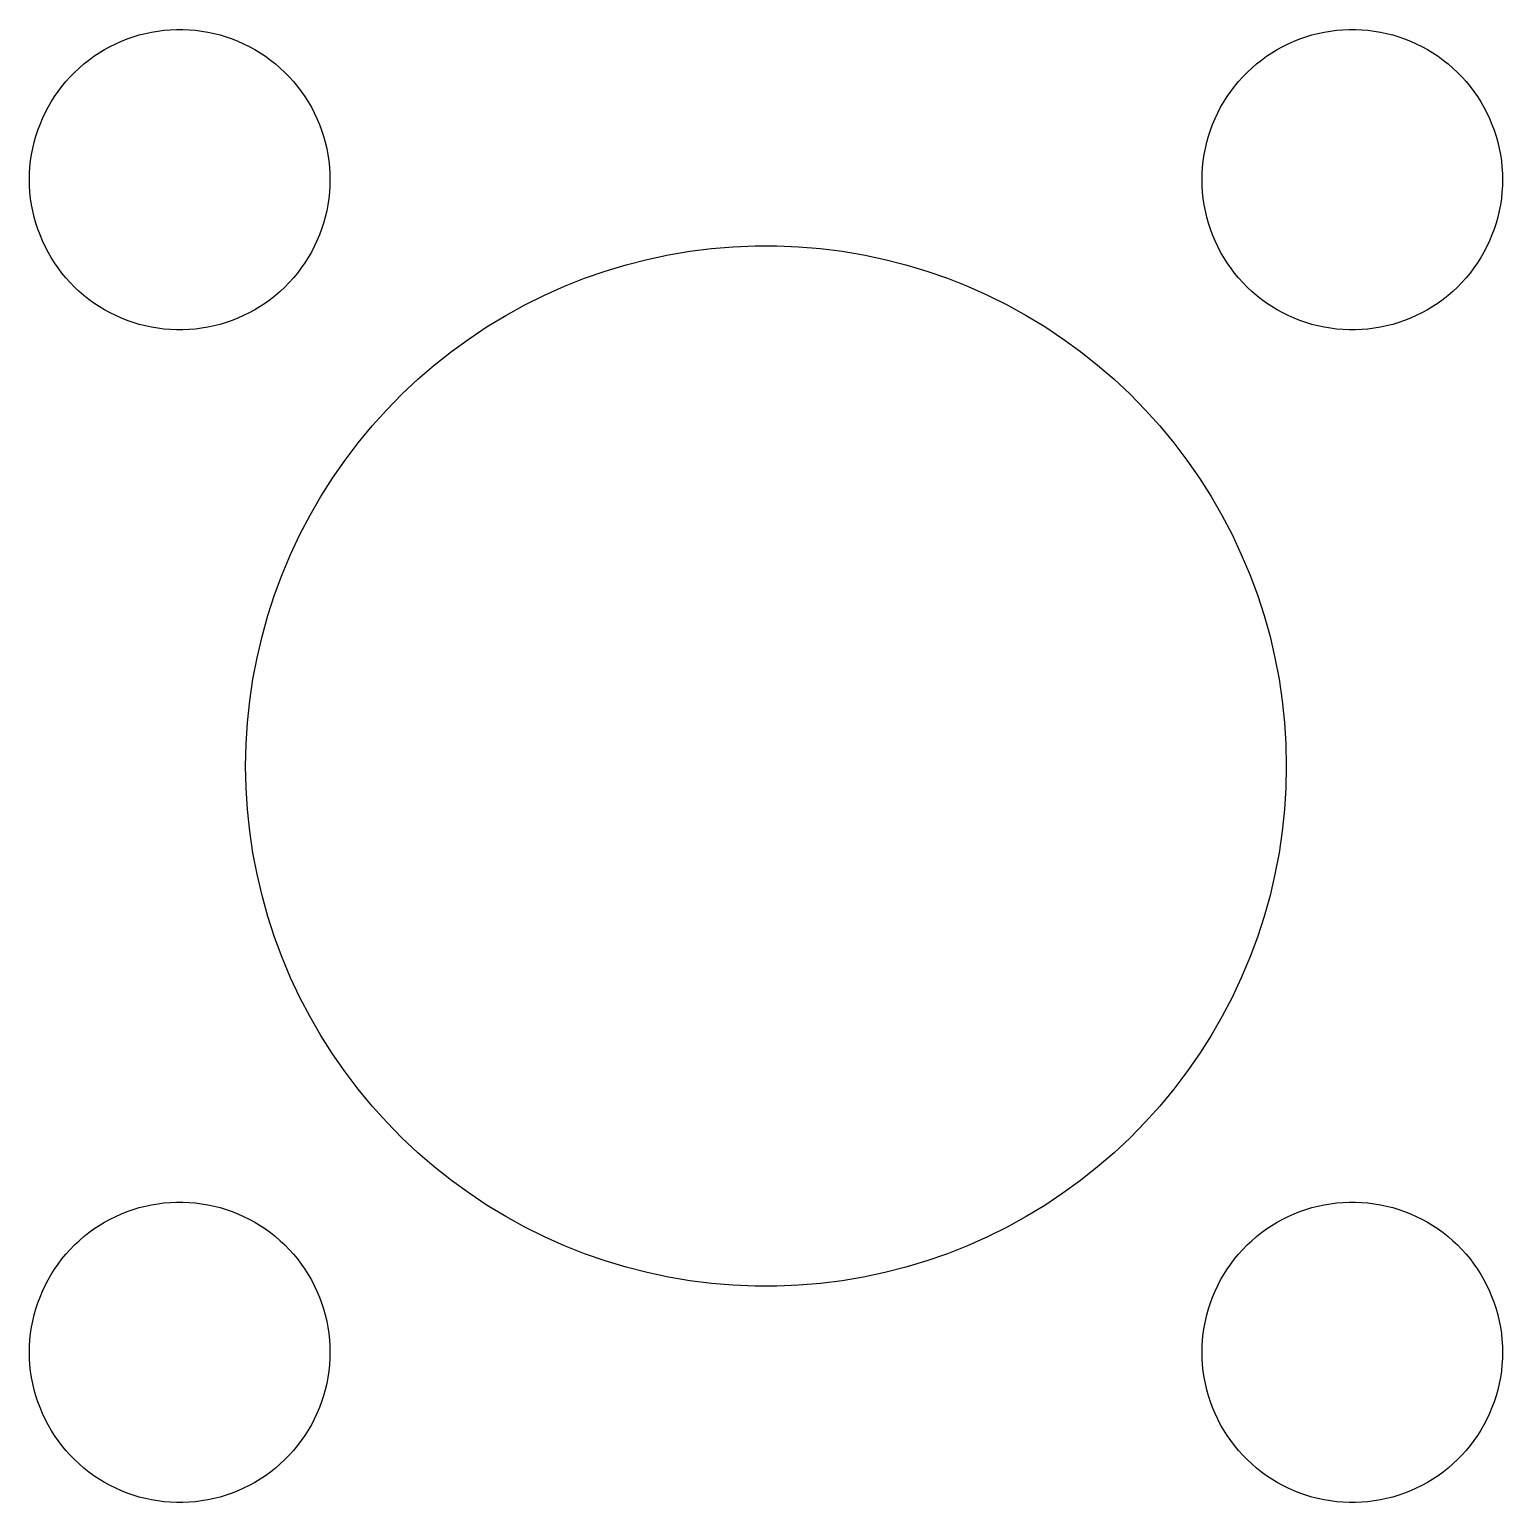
# Model space of a CAD drawing. Header units: metres. Extents: x -8.2 to 8.2, y -4.4 to 4.4.
# Drawn here: x -5.266 to -4.474, y 0.714 to 1.506 of the extents above; entities that cross this region are included whole.
import ezdxf

# ---------------------------------------------------------------- set-up
doc = ezdxf.new("R2010")
doc.units = ezdxf.units.M

msp = doc.modelspace()

# ---------------------------------------------------------------- linework, layer by layer
for p, q in [((-5.20338, 1.50352), (-5.20007, 1.50423)), ((-5.20007, 1.50423), (-5.19675, 1.50479)), ((-5.19675, 1.50479), (-5.19339, 1.50522)), ((-5.19339, 1.50522), (-5.19002, 1.50551)), ((-5.19002, 1.50551), (-5.18665, 1.50565)), ((-5.18665, 1.50565), (-5.18326, 1.50565)), ((-5.18326, 1.50565), (-5.17989, 1.50551)), ((-5.17989, 1.50551), (-5.17651, 1.50522)), ((-5.17651, 1.50522), (-5.17316, 1.50479)), ((-5.17316, 1.50479), (-5.16983, 1.50423)), ((-5.16983, 1.50423), (-5.16652, 1.50352)), ((-4.57346, 1.50352), (-4.57016, 1.50423)), ((-4.57016, 1.50423), (-4.56682, 1.50479)), ((-4.56682, 1.50479), (-4.56348, 1.50522)), ((-4.56348, 1.50522), (-4.5601, 1.50551)), ((-4.5601, 1.50551), (-4.55672, 1.50565)), ((-4.55672, 1.50565), (-4.55334, 1.50565)), ((-4.55334, 1.50565), (-4.54996, 1.50551)), ((-4.54996, 1.50551), (-4.5466, 1.50522)), ((-4.5466, 1.50522), (-4.54324, 1.50479)), ((-4.54324, 1.50479), (-4.5399, 1.50423)), ((-4.5399, 1.50423), (-4.53661, 1.50352)), ((-5.22531, 1.49484), (-5.22235, 1.49648)), ((-5.22235, 1.49648), (-5.21931, 1.49799)), ((-5.21931, 1.49799), (-5.21623, 1.49936)), ((-5.21623, 1.49936), (-5.21309, 1.5006)), ((-5.21309, 1.5006), (-5.2099, 1.50171)), ((-5.2099, 1.50171), (-5.20665, 1.50269)), ((-5.20665, 1.50269), (-5.20338, 1.50352)), ((-5.16652, 1.50352), (-5.16325, 1.50269)), ((-5.16325, 1.50269), (-5.16002, 1.50171)), ((-5.16002, 1.50171), (-5.15681, 1.5006)), ((-5.15681, 1.5006), (-5.15367, 1.49936)), ((-5.15367, 1.49936), (-5.15059, 1.49799)), ((-5.15059, 1.49799), (-5.14757, 1.49648)), ((-5.14757, 1.49648), (-5.14459, 1.49484)), ((-4.59538, 1.49484), (-4.59242, 1.49648)), ((-4.59242, 1.49648), (-4.5894, 1.49799)), ((-4.5894, 1.49799), (-4.5863, 1.49936)), ((-4.5863, 1.49936), (-4.58316, 1.5006)), ((-4.58316, 1.5006), (-4.57997, 1.50171)), ((-4.57997, 1.50171), (-4.57674, 1.50269)), ((-4.57674, 1.50269), (-4.57346, 1.50352)), ((-4.53661, 1.50352), (-4.53333, 1.50269)), ((-4.53333, 1.50269), (-4.53009, 1.50171)), ((-4.53009, 1.50171), (-4.5269, 1.5006)), ((-4.5269, 1.5006), (-4.52376, 1.49936)), ((-4.52376, 1.49936), (-4.52068, 1.49799)), ((-4.52068, 1.49799), (-4.51764, 1.49648)), ((-4.51764, 1.49648), (-4.51468, 1.49484)), ((-5.2364, 1.48714), (-5.23375, 1.48924)), ((-5.23375, 1.48924), (-5.23102, 1.49123)), ((-5.23102, 1.49123), (-5.2282, 1.4931)), ((-5.2282, 1.4931), (-5.22531, 1.49484)), ((-5.14459, 1.49484), (-5.14171, 1.4931)), ((-5.14171, 1.4931), (-5.13889, 1.49123)), ((-5.13889, 1.49123), (-5.13615, 1.48924)), ((-5.13615, 1.48924), (-5.13351, 1.48714)), ((-4.60648, 1.48714), (-4.60384, 1.48924)), ((-4.60384, 1.48924), (-4.60109, 1.49123)), ((-4.60109, 1.49123), (-4.59828, 1.4931)), ((-4.59828, 1.4931), (-4.59538, 1.49484)), ((-4.51468, 1.49484), (-4.51178, 1.4931)), ((-4.51178, 1.4931), (-4.50897, 1.49123)), ((-4.50897, 1.49123), (-4.50624, 1.48924)), ((-4.50624, 1.48924), (-4.50359, 1.48714)), ((-5.24605, 1.47769), (-5.24379, 1.48019)), ((-5.24379, 1.48019), (-5.24142, 1.48262)), ((-5.24142, 1.48262), (-5.23895, 1.48492)), ((-5.23895, 1.48492), (-5.2364, 1.48714)), ((-5.13351, 1.48714), (-5.13095, 1.48492)), ((-5.13095, 1.48492), (-5.12848, 1.48262)), ((-5.12848, 1.48262), (-5.12611, 1.48019)), ((-5.12611, 1.48019), (-5.12386, 1.47769)), ((-4.61613, 1.47769), (-4.61386, 1.48019)), ((-4.61386, 1.48019), (-4.6115, 1.48262)), ((-4.6115, 1.48262), (-4.60904, 1.48492)), ((-4.60904, 1.48492), (-4.60648, 1.48714)), ((-4.50359, 1.48714), (-4.50102, 1.48492)), ((-4.50102, 1.48492), (-4.49857, 1.48262)), ((-4.49857, 1.48262), (-4.4962, 1.48019)), ((-4.4962, 1.48019), (-4.49394, 1.47769)), ((-5.25218, 1.46962), (-5.25024, 1.4724)), ((-5.25024, 1.4724), (-5.2482, 1.47508)), ((-5.2482, 1.47508), (-5.24605, 1.47769)), ((-5.12386, 1.47769), (-5.1217, 1.47508)), ((-5.1217, 1.47508), (-5.11966, 1.4724)), ((-5.11966, 1.4724), (-5.11772, 1.46962)), ((-4.62225, 1.46962), (-4.62033, 1.4724)), ((-4.62033, 1.4724), (-4.61829, 1.47508)), ((-4.61829, 1.47508), (-4.61613, 1.47769)), ((-4.49394, 1.47769), (-4.49178, 1.47508)), ((-4.49178, 1.47508), (-4.48973, 1.4724)), ((-4.48973, 1.4724), (-4.48781, 1.46962)), ((-5.25568, 1.46384), (-5.25398, 1.46677)), ((-5.25398, 1.46677), (-5.25218, 1.46962)), ((-5.11772, 1.46962), (-5.11592, 1.46677)), ((-5.11592, 1.46677), (-5.11423, 1.46384)), ((-4.62576, 1.46384), (-4.62407, 1.46677)), ((-4.62407, 1.46677), (-4.62225, 1.46962)), ((-4.48781, 1.46962), (-4.48599, 1.46677)), ((-4.48599, 1.46677), (-4.48431, 1.46384)), ((-5.25999, 1.45467), (-5.25868, 1.45778)), ((-5.25868, 1.45778), (-5.25725, 1.46085)), ((-5.25725, 1.46085), (-5.25568, 1.46384)), ((-5.11423, 1.46384), (-5.11266, 1.46085)), ((-5.11266, 1.46085), (-5.11122, 1.45778)), ((-5.11122, 1.45778), (-5.10991, 1.45467)), ((-4.63008, 1.45467), (-4.62877, 1.45778)), ((-4.62877, 1.45778), (-4.62732, 1.46085)), ((-4.62732, 1.46085), (-4.62576, 1.46384)), ((-4.48431, 1.46384), (-4.48274, 1.46085)), ((-4.48274, 1.46085), (-4.48131, 1.45778)), ((-4.48131, 1.45778), (-4.48, 1.45467)), ((-5.26312, 1.44502), (-5.26222, 1.44827)), ((-5.26222, 1.44827), (-5.26117, 1.45149)), ((-5.26117, 1.45149), (-5.25999, 1.45467)), ((-5.10991, 1.45467), (-5.10873, 1.45149)), ((-5.10873, 1.45149), (-5.10768, 1.44827)), ((-5.10768, 1.44827), (-5.10678, 1.44502)), ((-4.63321, 1.44502), (-4.63229, 1.44827)), ((-4.63229, 1.44827), (-4.63126, 1.45149)), ((-4.63126, 1.45149), (-4.63008, 1.45467)), ((-4.48, 1.45467), (-4.47881, 1.45149)), ((-4.47881, 1.45149), (-4.47777, 1.44827)), ((-4.47777, 1.44827), (-4.47685, 1.44502)), ((-5.26453, 1.43842), (-5.2639, 1.44173)), ((-5.2639, 1.44173), (-5.26312, 1.44502)), ((-5.10678, 1.44502), (-5.106, 1.44173)), ((-5.106, 1.44173), (-5.10538, 1.43842)), ((-4.63461, 1.43842), (-4.63397, 1.44173)), ((-4.63397, 1.44173), (-4.63321, 1.44502)), ((-4.47685, 1.44502), (-4.47609, 1.44173)), ((-4.47609, 1.44173), (-4.47545, 1.43842)), ((-5.26538, 1.4317), (-5.26503, 1.43507)), ((-5.26503, 1.43507), (-5.26453, 1.43842)), ((-5.10538, 1.43842), (-5.10487, 1.43507)), ((-5.10487, 1.43507), (-5.10452, 1.4317)), ((-4.63545, 1.4317), (-4.6351, 1.43507)), ((-4.6351, 1.43507), (-4.63461, 1.43842)), ((-4.47545, 1.43842), (-4.47496, 1.43507)), ((-4.47496, 1.43507), (-4.47461, 1.4317)), ((-5.26566, 1.42496), (-5.26559, 1.42833)), ((-5.26559, 1.42157), (-5.26566, 1.42496)), ((-5.26559, 1.42833), (-5.26538, 1.4317)), ((-5.10452, 1.4317), (-5.10431, 1.42833)), ((-5.10431, 1.42833), (-5.10425, 1.42496)), ((-5.10425, 1.42496), (-5.10431, 1.42157)), ((-4.63574, 1.42496), (-4.63567, 1.42833)), ((-4.63567, 1.42157), (-4.63574, 1.42496)), ((-4.63567, 1.42833), (-4.63545, 1.4317)), ((-4.47461, 1.4317), (-4.4744, 1.42833)), ((-4.4744, 1.42833), (-4.47432, 1.42496)), ((-4.47432, 1.42496), (-4.4744, 1.42157)), ((-5.26538, 1.4182), (-5.26559, 1.42157)), ((-5.26503, 1.41484), (-5.26538, 1.4182)), ((-5.10452, 1.4182), (-5.10487, 1.41484)), ((-5.10431, 1.42157), (-5.10452, 1.4182)), ((-4.63545, 1.4182), (-4.63567, 1.42157)), ((-4.6351, 1.41484), (-4.63545, 1.4182)), ((-4.47461, 1.4182), (-4.47496, 1.41484)), ((-4.4744, 1.42157), (-4.47461, 1.4182)), ((-5.26453, 1.4115), (-5.26503, 1.41484)), ((-5.2639, 1.40817), (-5.26453, 1.4115)), ((-5.10538, 1.4115), (-5.106, 1.40817)), ((-5.10487, 1.41484), (-5.10538, 1.4115)), ((-4.63461, 1.4115), (-4.6351, 1.41484)), ((-4.63397, 1.40817), (-4.63461, 1.4115)), ((-4.47545, 1.4115), (-4.47609, 1.40817)), ((-4.47496, 1.41484), (-4.47545, 1.4115)), ((-5.26312, 1.40488), (-5.2639, 1.40817)), ((-5.26222, 1.40163), (-5.26312, 1.40488)), ((-5.26117, 1.39841), (-5.26222, 1.40163)), ((-5.10768, 1.40163), (-5.10873, 1.39841)), ((-5.10678, 1.40488), (-5.10768, 1.40163)), ((-5.106, 1.40817), (-5.10678, 1.40488)), ((-4.63321, 1.40488), (-4.63397, 1.40817)), ((-4.63229, 1.40163), (-4.63321, 1.40488)), ((-4.63126, 1.39841), (-4.63229, 1.40163)), ((-4.47777, 1.40163), (-4.47881, 1.39841)), ((-4.47685, 1.40488), (-4.47777, 1.40163)), ((-4.47609, 1.40817), (-4.47685, 1.40488)), ((-5.25999, 1.39525), (-5.26117, 1.39841)), ((-5.25868, 1.39212), (-5.25999, 1.39525)), ((-5.10991, 1.39525), (-5.11122, 1.39212)), ((-5.10873, 1.39841), (-5.10991, 1.39525)), ((-4.63008, 1.39525), (-4.63126, 1.39841)), ((-4.62877, 1.39212), (-4.63008, 1.39525)), ((-4.48, 1.39525), (-4.48131, 1.39212)), ((-4.47881, 1.39841), (-4.48, 1.39525)), ((-5.25725, 1.38907), (-5.25868, 1.39212)), ((-5.25568, 1.38608), (-5.25725, 1.38907)), ((-5.25398, 1.38315), (-5.25568, 1.38608)), ((-5.11423, 1.38608), (-5.11592, 1.38315)), ((-5.11266, 1.38907), (-5.11423, 1.38608)), ((-5.11122, 1.39212), (-5.11266, 1.38907)), ((-4.92236, 1.38457), (-4.91083, 1.38652)), ((-4.91083, 1.38652), (-4.89922, 1.38799)), ((-4.89922, 1.38799), (-4.88754, 1.38896)), ((-4.88754, 1.38896), (-4.87584, 1.38947)), ((-4.87584, 1.38947), (-4.86414, 1.38947)), ((-4.86414, 1.38947), (-4.85245, 1.38896)), ((-4.85245, 1.38896), (-4.84077, 1.38799)), ((-4.84077, 1.38799), (-4.82916, 1.38652)), ((-4.82916, 1.38652), (-4.81761, 1.38457)), ((-4.62732, 1.38907), (-4.62877, 1.39212)), ((-4.62576, 1.38608), (-4.62732, 1.38907)), ((-4.62407, 1.38315), (-4.62576, 1.38608)), ((-4.48431, 1.38608), (-4.48599, 1.38315)), ((-4.48274, 1.38907), (-4.48431, 1.38608)), ((-4.48131, 1.39212), (-4.48274, 1.38907)), ((-5.25218, 1.38029), (-5.25398, 1.38315)), ((-5.25024, 1.37752), (-5.25218, 1.38029)), ((-5.2482, 1.37482), (-5.25024, 1.37752)), ((-5.11966, 1.37752), (-5.1217, 1.37482)), ((-5.11772, 1.38029), (-5.11966, 1.37752)), ((-5.11592, 1.38315), (-5.11772, 1.38029)), ((-4.95638, 1.37584), (-4.94516, 1.37923)), ((-4.94516, 1.37923), (-4.93382, 1.38214)), ((-4.93382, 1.38214), (-4.92236, 1.38457)), ((-4.81761, 1.38457), (-4.80617, 1.38214)), ((-4.80617, 1.38214), (-4.79483, 1.37923)), ((-4.79483, 1.37923), (-4.78362, 1.37584)), ((-4.62225, 1.38029), (-4.62407, 1.38315)), ((-4.62033, 1.37752), (-4.62225, 1.38029)), ((-4.61829, 1.37482), (-4.62033, 1.37752)), ((-4.48973, 1.37752), (-4.49178, 1.37482)), ((-4.48781, 1.38029), (-4.48973, 1.37752)), ((-4.48599, 1.38315), (-4.48781, 1.38029)), ((-5.24605, 1.37222), (-5.2482, 1.37482)), ((-5.24379, 1.36971), (-5.24605, 1.37222)), ((-5.24142, 1.36729), (-5.24379, 1.36971)), ((-5.12611, 1.36971), (-5.12848, 1.36729)), ((-5.12386, 1.37222), (-5.12611, 1.36971)), ((-5.1217, 1.37482), (-5.12386, 1.37222)), ((-4.97832, 1.36768), (-4.96742, 1.37199)), ((-4.96742, 1.37199), (-4.95638, 1.37584)), ((-4.78362, 1.37584), (-4.77255, 1.37199)), ((-4.77255, 1.37199), (-4.76167, 1.36768)), ((-4.61613, 1.37222), (-4.61829, 1.37482)), ((-4.61386, 1.36971), (-4.61613, 1.37222)), ((-4.6115, 1.36729), (-4.61386, 1.36971)), ((-4.4962, 1.36971), (-4.49857, 1.36729)), ((-4.49394, 1.37222), (-4.4962, 1.36971)), ((-4.49178, 1.37482), (-4.49394, 1.37222)), ((-5.23895, 1.36497), (-5.24142, 1.36729)), ((-5.2364, 1.36276), (-5.23895, 1.36497)), ((-5.23375, 1.36067), (-5.2364, 1.36276)), ((-5.13351, 1.36276), (-5.13615, 1.36067)), ((-5.13095, 1.36497), (-5.13351, 1.36276)), ((-5.12848, 1.36729), (-5.13095, 1.36497)), ((-4.9995, 1.35771), (-4.98901, 1.36292)), ((-4.98901, 1.36292), (-4.97832, 1.36768)), ((-4.76167, 1.36768), (-4.75098, 1.36292)), ((-4.75098, 1.36292), (-4.74049, 1.35771)), ((-4.60904, 1.36497), (-4.6115, 1.36729)), ((-4.60648, 1.36276), (-4.60904, 1.36497)), ((-4.60384, 1.36067), (-4.60648, 1.36276)), ((-4.50359, 1.36276), (-4.50624, 1.36067)), ((-4.50102, 1.36497), (-4.50359, 1.36276)), ((-4.49857, 1.36729), (-4.50102, 1.36497)), ((-5.23102, 1.35867), (-5.23375, 1.36067)), ((-5.2282, 1.35681), (-5.23102, 1.35867)), ((-5.22531, 1.35506), (-5.2282, 1.35681)), ((-5.22235, 1.35342), (-5.22531, 1.35506)), ((-5.21931, 1.35193), (-5.22235, 1.35342)), ((-5.14757, 1.35342), (-5.15059, 1.35193)), ((-5.14459, 1.35506), (-5.14757, 1.35342)), ((-5.14171, 1.35681), (-5.14459, 1.35506)), ((-5.13889, 1.35867), (-5.14171, 1.35681)), ((-5.13615, 1.36067), (-5.13889, 1.35867)), ((-5.00975, 1.35207), (-4.9995, 1.35771)), ((-4.74049, 1.35771), (-4.73022, 1.35207)), ((-4.60109, 1.35867), (-4.60384, 1.36067)), ((-4.59828, 1.35681), (-4.60109, 1.35867)), ((-4.59538, 1.35506), (-4.59828, 1.35681)), ((-4.59242, 1.35342), (-4.59538, 1.35506)), ((-4.5894, 1.35193), (-4.59242, 1.35342)), ((-4.51764, 1.35342), (-4.52068, 1.35193)), ((-4.51468, 1.35506), (-4.51764, 1.35342)), ((-4.51178, 1.35681), (-4.51468, 1.35506)), ((-4.50897, 1.35867), (-4.51178, 1.35681)), ((-4.50624, 1.36067), (-4.50897, 1.35867)), ((-5.21623, 1.35056), (-5.21931, 1.35193)), ((-5.21309, 1.3493), (-5.21623, 1.35056)), ((-5.2099, 1.34819), (-5.21309, 1.3493)), ((-5.20665, 1.34721), (-5.2099, 1.34819)), ((-5.20338, 1.34637), (-5.20665, 1.34721)), ((-5.20007, 1.34567), (-5.20338, 1.34637)), ((-5.19675, 1.34511), (-5.20007, 1.34567)), ((-5.16983, 1.34567), (-5.17316, 1.34511)), ((-5.16652, 1.34637), (-5.16983, 1.34567)), ((-5.16325, 1.34721), (-5.16652, 1.34637)), ((-5.16002, 1.34819), (-5.16325, 1.34721)), ((-5.15681, 1.3493), (-5.16002, 1.34819)), ((-5.15367, 1.35056), (-5.15681, 1.3493)), ((-5.15059, 1.35193), (-5.15367, 1.35056)), ((-5.02953, 1.33952), (-5.01978, 1.34601)), ((-5.01978, 1.34601), (-5.00975, 1.35207)), ((-4.73022, 1.35207), (-4.72021, 1.34601)), ((-4.72021, 1.34601), (-4.71046, 1.33952)), ((-4.5863, 1.35056), (-4.5894, 1.35193)), ((-4.58316, 1.3493), (-4.5863, 1.35056)), ((-4.57997, 1.34819), (-4.58316, 1.3493)), ((-4.57674, 1.34721), (-4.57997, 1.34819)), ((-4.57346, 1.34637), (-4.57674, 1.34721)), ((-4.57016, 1.34567), (-4.57346, 1.34637)), ((-4.56682, 1.34511), (-4.57016, 1.34567)), ((-4.5399, 1.34567), (-4.54324, 1.34511)), ((-4.53661, 1.34637), (-4.5399, 1.34567)), ((-4.53333, 1.34721), (-4.53661, 1.34637)), ((-4.53009, 1.34819), (-4.53333, 1.34721)), ((-4.5269, 1.3493), (-4.53009, 1.34819)), ((-4.52376, 1.35056), (-4.5269, 1.3493)), ((-4.52068, 1.35193), (-4.52376, 1.35056)), ((-5.19339, 1.34468), (-5.19675, 1.34511)), ((-5.19002, 1.34441), (-5.19339, 1.34468)), ((-5.18665, 1.34427), (-5.19002, 1.34441)), ((-5.18326, 1.34427), (-5.18665, 1.34427)), ((-5.17989, 1.34441), (-5.18326, 1.34427)), ((-5.17651, 1.34468), (-5.17989, 1.34441)), ((-5.17316, 1.34511), (-5.17651, 1.34468)), ((-5.039, 1.33264), (-5.02953, 1.33952)), ((-4.71046, 1.33952), (-4.70099, 1.33264)), ((-4.56348, 1.34468), (-4.56682, 1.34511)), ((-4.5601, 1.34441), (-4.56348, 1.34468)), ((-4.55672, 1.34427), (-4.5601, 1.34441)), ((-4.55334, 1.34427), (-4.55672, 1.34427)), ((-4.54996, 1.34441), (-4.55334, 1.34427)), ((-4.5466, 1.34468), (-4.54996, 1.34441)), ((-4.54324, 1.34511), (-4.5466, 1.34468)), ((-5.04817, 1.32538), (-5.039, 1.33264)), ((-4.70099, 1.33264), (-4.69182, 1.32538)), ((-5.05704, 1.31772), (-5.04817, 1.32538)), ((-4.69182, 1.32538), (-4.68295, 1.31772)), ((-5.06557, 1.30971), (-5.05704, 1.31772)), ((-4.68295, 1.31772), (-4.67442, 1.30971)), ((-5.07376, 1.30135), (-5.06557, 1.30971)), ((-4.67442, 1.30971), (-4.66623, 1.30135)), ((-5.08159, 1.29265), (-5.07376, 1.30135)), ((-4.66623, 1.30135), (-4.65839, 1.29265)), ((-5.08905, 1.28362), (-5.08159, 1.29265)), ((-4.65839, 1.29265), (-4.65092, 1.28362)), ((-5.09613, 1.27429), (-5.08905, 1.28362)), ((-4.65092, 1.28362), (-4.64384, 1.27429)), ((-5.10281, 1.26468), (-5.09613, 1.27429)), ((-4.64384, 1.27429), (-4.63716, 1.26468)), ((-5.10909, 1.25479), (-5.10281, 1.26468)), ((-4.63716, 1.26468), (-4.63089, 1.25479)), ((-5.11494, 1.24466), (-5.10909, 1.25479)), ((-4.63089, 1.25479), (-4.62505, 1.24466)), ((-5.12036, 1.23428), (-5.11494, 1.24466)), ((-4.62505, 1.24466), (-4.61961, 1.23428)), ((-5.12535, 1.22368), (-5.12036, 1.23428)), ((-4.61961, 1.23428), (-4.61464, 1.22368)), ((-5.12988, 1.21289), (-5.12535, 1.22368)), ((-4.61464, 1.22368), (-4.61009, 1.21289)), ((-5.13397, 1.20192), (-5.12988, 1.21289)), ((-4.61009, 1.21289), (-4.60602, 1.20192)), ((-5.13759, 1.19078), (-5.13397, 1.20192)), ((-4.60602, 1.20192), (-4.6024, 1.19078)), ((-5.14073, 1.1795), (-5.13759, 1.19078)), ((-4.6024, 1.19078), (-4.59924, 1.1795)), ((-5.14342, 1.16811), (-5.14073, 1.1795)), ((-4.59924, 1.1795), (-4.59657, 1.16811)), ((-5.1456, 1.1566), (-5.14342, 1.16811)), ((-4.59657, 1.16811), (-4.59438, 1.1566)), ((-5.14731, 1.14502), (-5.1456, 1.1566)), ((-4.59438, 1.1566), (-4.59267, 1.14502)), ((-5.14854, 1.13338), (-5.14731, 1.14502)), ((-4.59267, 1.14502), (-4.59145, 1.13338)), ((-5.14928, 1.1217), (-5.14854, 1.13338)), ((-4.59145, 1.13338), (-4.59071, 1.1217)), ((-5.14952, 1.10999), (-5.14928, 1.1217)), ((-4.59071, 1.1217), (-4.59047, 1.10999)), ((-5.14928, 1.09828), (-5.14952, 1.10999)), ((-4.59047, 1.10999), (-4.59071, 1.09828)), ((-5.14854, 1.08661), (-5.14928, 1.09828)), ((-4.59071, 1.09828), (-4.59145, 1.08661)), ((-5.14731, 1.07497), (-5.14854, 1.08661)), ((-4.59145, 1.08661), (-4.59267, 1.07497)), ((-5.1456, 1.06337), (-5.14731, 1.07497)), ((-4.59267, 1.07497), (-4.59438, 1.06337)), ((-5.14342, 1.05188), (-5.1456, 1.06337)), ((-4.59438, 1.06337), (-4.59657, 1.05188)), ((-5.14073, 1.04048), (-5.14342, 1.05188)), ((-4.59657, 1.05188), (-4.59924, 1.04048)), ((-5.13759, 1.02921), (-5.14073, 1.04048)), ((-4.59924, 1.04048), (-4.6024, 1.02921)), ((-5.13397, 1.01807), (-5.13759, 1.02921)), ((-4.6024, 1.02921), (-4.60602, 1.01807)), ((-5.12988, 1.0071), (-5.13397, 1.01807)), ((-4.60602, 1.01807), (-4.61009, 1.0071)), ((-5.12535, 0.99629), (-5.12988, 1.0071)), ((-4.61009, 1.0071), (-4.61464, 0.99629)), ((-5.12036, 0.9857), (-5.12535, 0.99629)), ((-4.61464, 0.99629), (-4.61961, 0.9857)), ((-5.11494, 0.97533), (-5.12036, 0.9857)), ((-4.61961, 0.9857), (-4.62505, 0.97533)), ((-5.10909, 0.9652), (-5.11494, 0.97533)), ((-4.62505, 0.97533), (-4.63089, 0.9652)), ((-5.10281, 0.95531), (-5.10909, 0.9652)), ((-4.63089, 0.9652), (-4.63716, 0.95531)), ((-5.09613, 0.94569), (-5.10281, 0.95531)), ((-4.63716, 0.95531), (-4.64384, 0.94569)), ((-5.08905, 0.93637), (-5.09613, 0.94569)), ((-4.64384, 0.94569), (-4.65092, 0.93637)), ((-5.08159, 0.92734), (-5.08905, 0.93637)), ((-4.65092, 0.93637), (-4.65839, 0.92734)), ((-5.07376, 0.91864), (-5.08159, 0.92734)), ((-4.65839, 0.92734), (-4.66623, 0.91864)), ((-5.06557, 0.91028), (-5.07376, 0.91864)), ((-4.66623, 0.91864), (-4.67442, 0.91028)), ((-5.05704, 0.90227), (-5.06557, 0.91028)), ((-4.67442, 0.91028), (-4.68295, 0.90227)), ((-5.04817, 0.89461), (-5.05704, 0.90227)), ((-4.68295, 0.90227), (-4.69182, 0.89461)), ((-5.039, 0.88734), (-5.04817, 0.89461)), ((-4.69182, 0.89461), (-4.70099, 0.88734)), ((-5.02953, 0.88046), (-5.039, 0.88734)), ((-4.70099, 0.88734), (-4.71046, 0.88046)), ((-5.01978, 0.87398), (-5.02953, 0.88046)), ((-4.71046, 0.88046), (-4.72021, 0.87398)), ((-5.21623, 0.86943), (-5.21309, 0.87068)), ((-5.21309, 0.87068), (-5.2099, 0.8718)), ((-5.2099, 0.8718), (-5.20665, 0.87277)), ((-5.20665, 0.87277), (-5.20338, 0.87361)), ((-5.20338, 0.87361), (-5.20007, 0.87431)), ((-5.20007, 0.87431), (-5.19675, 0.87488)), ((-5.19675, 0.87488), (-5.19339, 0.8753)), ((-5.19339, 0.8753), (-5.19002, 0.87558)), ((-5.19002, 0.87558), (-5.18665, 0.87572)), ((-5.18665, 0.87572), (-5.18326, 0.87572)), ((-5.18326, 0.87572), (-5.17989, 0.87558)), ((-5.17989, 0.87558), (-5.17651, 0.8753)), ((-5.17651, 0.8753), (-5.17316, 0.87488)), ((-5.17316, 0.87488), (-5.16983, 0.87431)), ((-5.16983, 0.87431), (-5.16652, 0.87361)), ((-5.16652, 0.87361), (-5.16325, 0.87277)), ((-5.16325, 0.87277), (-5.16002, 0.8718)), ((-5.16002, 0.8718), (-5.15681, 0.87068)), ((-5.15681, 0.87068), (-5.15367, 0.86943)), ((-5.00975, 0.86792), (-5.01978, 0.87398)), ((-4.72021, 0.87398), (-4.73022, 0.86792)), ((-4.5863, 0.86943), (-4.58316, 0.87068)), ((-4.58316, 0.87068), (-4.57997, 0.8718)), ((-4.57997, 0.8718), (-4.57674, 0.87277)), ((-4.57674, 0.87277), (-4.57346, 0.87361)), ((-4.57346, 0.87361), (-4.57016, 0.87431)), ((-4.57016, 0.87431), (-4.56682, 0.87488)), ((-4.56682, 0.87488), (-4.56348, 0.8753)), ((-4.56348, 0.8753), (-4.5601, 0.87558)), ((-4.5601, 0.87558), (-4.55672, 0.87572)), ((-4.55672, 0.87572), (-4.55334, 0.87572)), ((-4.55334, 0.87572), (-4.54996, 0.87558)), ((-4.54996, 0.87558), (-4.5466, 0.8753)), ((-4.5466, 0.8753), (-4.54324, 0.87488)), ((-4.54324, 0.87488), (-4.5399, 0.87431)), ((-4.5399, 0.87431), (-4.53661, 0.87361)), ((-4.53661, 0.87361), (-4.53333, 0.87277)), ((-4.53333, 0.87277), (-4.53009, 0.8718)), ((-4.53009, 0.8718), (-4.5269, 0.87068)), ((-4.5269, 0.87068), (-4.52376, 0.86943)), ((-5.23102, 0.86131), (-5.2282, 0.86317)), ((-5.2282, 0.86317), (-5.22531, 0.86493)), ((-5.22531, 0.86493), (-5.22235, 0.86656)), ((-5.22235, 0.86656), (-5.21931, 0.86806)), ((-5.21931, 0.86806), (-5.21623, 0.86943)), ((-5.15367, 0.86943), (-5.15059, 0.86806)), ((-5.15059, 0.86806), (-5.14757, 0.86656)), ((-5.14757, 0.86656), (-5.14459, 0.86493)), ((-5.14459, 0.86493), (-5.14171, 0.86317)), ((-5.14171, 0.86317), (-5.13889, 0.86131)), ((-4.9995, 0.86227), (-5.00975, 0.86792)), ((-4.73022, 0.86792), (-4.74049, 0.86227)), ((-4.60109, 0.86131), (-4.59828, 0.86317)), ((-4.59828, 0.86317), (-4.59538, 0.86493)), ((-4.59538, 0.86493), (-4.59242, 0.86656)), ((-4.59242, 0.86656), (-4.5894, 0.86806)), ((-4.5894, 0.86806), (-4.5863, 0.86943)), ((-4.52376, 0.86943), (-4.52068, 0.86806)), ((-4.52068, 0.86806), (-4.51764, 0.86656)), ((-4.51764, 0.86656), (-4.51468, 0.86493)), ((-4.51468, 0.86493), (-4.51178, 0.86317)), ((-4.51178, 0.86317), (-4.50897, 0.86131)), ((-5.24142, 0.85269), (-5.23895, 0.85501)), ((-5.23895, 0.85501), (-5.2364, 0.85722)), ((-5.2364, 0.85722), (-5.23375, 0.85931)), ((-5.23375, 0.85931), (-5.23102, 0.86131)), ((-5.13889, 0.86131), (-5.13615, 0.85931)), ((-5.13615, 0.85931), (-5.13351, 0.85722)), ((-5.13351, 0.85722), (-5.13095, 0.85501)), ((-5.13095, 0.85501), (-5.12848, 0.85269)), ((-4.98901, 0.85707), (-4.9995, 0.86227)), ((-4.97832, 0.85231), (-4.98901, 0.85707)), ((-4.75098, 0.85707), (-4.76167, 0.85231)), ((-4.74049, 0.86227), (-4.75098, 0.85707)), ((-4.6115, 0.85269), (-4.60904, 0.85501)), ((-4.60904, 0.85501), (-4.60648, 0.85722)), ((-4.60648, 0.85722), (-4.60384, 0.85931)), ((-4.60384, 0.85931), (-4.60109, 0.86131)), ((-4.50897, 0.86131), (-4.50624, 0.85931)), ((-4.50624, 0.85931), (-4.50359, 0.85722)), ((-4.50359, 0.85722), (-4.50102, 0.85501)), ((-4.50102, 0.85501), (-4.49857, 0.85269)), ((-5.2482, 0.84517), (-5.24605, 0.84776)), ((-5.24605, 0.84776), (-5.24379, 0.85028)), ((-5.24379, 0.85028), (-5.24142, 0.85269)), ((-5.12848, 0.85269), (-5.12611, 0.85028)), ((-5.12611, 0.85028), (-5.12386, 0.84776)), ((-5.12386, 0.84776), (-5.1217, 0.84517)), ((-4.96742, 0.84799), (-4.97832, 0.85231)), ((-4.95638, 0.84415), (-4.96742, 0.84799)), ((-4.77255, 0.84799), (-4.78362, 0.84415)), ((-4.76167, 0.85231), (-4.77255, 0.84799)), ((-4.61829, 0.84517), (-4.61613, 0.84776)), ((-4.61613, 0.84776), (-4.61386, 0.85028)), ((-4.61386, 0.85028), (-4.6115, 0.85269)), ((-4.49857, 0.85269), (-4.4962, 0.85028)), ((-4.4962, 0.85028), (-4.49394, 0.84776)), ((-4.49394, 0.84776), (-4.49178, 0.84517)), ((-5.25398, 0.83684), (-5.25218, 0.83969)), ((-5.25218, 0.83969), (-5.25024, 0.84247)), ((-5.25024, 0.84247), (-5.2482, 0.84517)), ((-5.1217, 0.84517), (-5.11966, 0.84247)), ((-5.11966, 0.84247), (-5.11772, 0.83969)), ((-5.11772, 0.83969), (-5.11592, 0.83684)), ((-4.94516, 0.84076), (-4.95638, 0.84415)), ((-4.93382, 0.83784), (-4.94516, 0.84076)), ((-4.79483, 0.84076), (-4.80617, 0.83784)), ((-4.78362, 0.84415), (-4.79483, 0.84076)), ((-4.62407, 0.83684), (-4.62225, 0.83969)), ((-4.62225, 0.83969), (-4.62033, 0.84247)), ((-4.62033, 0.84247), (-4.61829, 0.84517)), ((-4.49178, 0.84517), (-4.48973, 0.84247)), ((-4.48973, 0.84247), (-4.48781, 0.83969)), ((-4.48781, 0.83969), (-4.48599, 0.83684)), ((-5.25868, 0.82787), (-5.25725, 0.83092)), ((-5.25725, 0.83092), (-5.25568, 0.83391)), ((-5.25568, 0.83391), (-5.25398, 0.83684)), ((-5.11592, 0.83684), (-5.11423, 0.83391)), ((-5.11423, 0.83391), (-5.11266, 0.83092)), ((-5.11266, 0.83092), (-5.11122, 0.82787)), ((-4.92236, 0.83542), (-4.93382, 0.83784)), ((-4.91083, 0.83347), (-4.92236, 0.83542)), ((-4.89922, 0.832), (-4.91083, 0.83347)), ((-4.88754, 0.83102), (-4.89922, 0.832)), ((-4.87584, 0.83052), (-4.88754, 0.83102)), ((-4.85245, 0.83102), (-4.86414, 0.83052)), ((-4.84077, 0.832), (-4.85245, 0.83102)), ((-4.82916, 0.83347), (-4.84077, 0.832)), ((-4.81761, 0.83542), (-4.82916, 0.83347)), ((-4.80617, 0.83784), (-4.81761, 0.83542)), ((-4.62877, 0.82787), (-4.62732, 0.83092)), ((-4.62732, 0.83092), (-4.62576, 0.83391)), ((-4.62576, 0.83391), (-4.62407, 0.83684)), ((-4.48599, 0.83684), (-4.48431, 0.83391)), ((-4.48431, 0.83391), (-4.48274, 0.83092)), ((-4.48274, 0.83092), (-4.48131, 0.82787)), ((-5.26117, 0.82158), (-5.25999, 0.82474)), ((-5.25999, 0.82474), (-5.25868, 0.82787)), ((-5.11122, 0.82787), (-5.10991, 0.82474)), ((-5.10991, 0.82474), (-5.10873, 0.82158)), ((-4.86414, 0.83052), (-4.87584, 0.83052)), ((-4.63126, 0.82158), (-4.63008, 0.82474)), ((-4.63008, 0.82474), (-4.62877, 0.82787)), ((-4.48131, 0.82787), (-4.48, 0.82474)), ((-4.48, 0.82474), (-4.47881, 0.82158)), ((-5.2639, 0.81181), (-5.26312, 0.81511)), ((-5.26312, 0.81511), (-5.26222, 0.81836)), ((-5.26222, 0.81836), (-5.26117, 0.82158)), ((-5.10873, 0.82158), (-5.10768, 0.81836)), ((-5.10768, 0.81836), (-5.10678, 0.81511)), ((-5.10678, 0.81511), (-5.106, 0.81181)), ((-4.63397, 0.81181), (-4.63321, 0.81511)), ((-4.63321, 0.81511), (-4.63229, 0.81836)), ((-4.63229, 0.81836), (-4.63126, 0.82158)), ((-4.47881, 0.82158), (-4.47777, 0.81836)), ((-4.47777, 0.81836), (-4.47685, 0.81511)), ((-4.47685, 0.81511), (-4.47609, 0.81181)), ((-5.26503, 0.80514), (-5.26453, 0.80849)), ((-5.26453, 0.80849), (-5.2639, 0.81181)), ((-5.106, 0.81181), (-5.10538, 0.80849)), ((-5.10538, 0.80849), (-5.10487, 0.80514)), ((-4.6351, 0.80514), (-4.63461, 0.80849)), ((-4.63461, 0.80849), (-4.63397, 0.81181)), ((-4.47609, 0.81181), (-4.47545, 0.80849)), ((-4.47545, 0.80849), (-4.47496, 0.80514)), ((-5.26559, 0.79842), (-5.26538, 0.80179)), ((-5.26538, 0.80179), (-5.26503, 0.80514)), ((-5.10487, 0.80514), (-5.10452, 0.80179)), ((-5.10452, 0.80179), (-5.10431, 0.79842)), ((-4.63567, 0.79842), (-4.63545, 0.80179)), ((-4.63545, 0.80179), (-4.6351, 0.80514)), ((-4.47496, 0.80514), (-4.47461, 0.80179)), ((-4.47461, 0.80179), (-4.4744, 0.79842)), ((-5.26566, 0.79503), (-5.26559, 0.79842)), ((-5.26559, 0.79166), (-5.26566, 0.79503)), ((-5.26538, 0.78828), (-5.26559, 0.79166)), ((-5.10431, 0.79166), (-5.10452, 0.78828)), ((-5.10431, 0.79842), (-5.10425, 0.79503)), ((-5.10425, 0.79503), (-5.10431, 0.79166)), ((-4.63574, 0.79503), (-4.63567, 0.79842)), ((-4.63567, 0.79166), (-4.63574, 0.79503)), ((-4.63545, 0.78828), (-4.63567, 0.79166)), ((-4.4744, 0.79166), (-4.47461, 0.78828)), ((-4.4744, 0.79842), (-4.47432, 0.79503)), ((-4.47432, 0.79503), (-4.4744, 0.79166)), ((-5.26503, 0.78491), (-5.26538, 0.78828)), ((-5.26453, 0.78157), (-5.26503, 0.78491)), ((-5.10487, 0.78491), (-5.10538, 0.78157)), ((-5.10452, 0.78828), (-5.10487, 0.78491)), ((-4.6351, 0.78491), (-4.63545, 0.78828)), ((-4.63461, 0.78157), (-4.6351, 0.78491)), ((-4.47496, 0.78491), (-4.47545, 0.78157)), ((-4.47461, 0.78828), (-4.47496, 0.78491)), ((-5.2639, 0.77826), (-5.26453, 0.78157)), ((-5.26312, 0.77496), (-5.2639, 0.77826)), ((-5.106, 0.77826), (-5.10678, 0.77496)), ((-5.10538, 0.78157), (-5.106, 0.77826)), ((-4.63397, 0.77826), (-4.63461, 0.78157)), ((-4.63321, 0.77496), (-4.63397, 0.77826)), ((-4.47609, 0.77826), (-4.47685, 0.77496)), ((-4.47545, 0.78157), (-4.47609, 0.77826)), ((-5.26222, 0.7717), (-5.26312, 0.77496)), ((-5.26117, 0.76849), (-5.26222, 0.7717)), ((-5.25999, 0.76532), (-5.26117, 0.76849)), ((-5.10873, 0.76849), (-5.10991, 0.76532)), ((-5.10768, 0.7717), (-5.10873, 0.76849)), ((-5.10678, 0.77496), (-5.10768, 0.7717)), ((-4.63229, 0.7717), (-4.63321, 0.77496)), ((-4.63126, 0.76849), (-4.63229, 0.7717)), ((-4.63008, 0.76532), (-4.63126, 0.76849)), ((-4.47881, 0.76849), (-4.48, 0.76532)), ((-4.47777, 0.7717), (-4.47881, 0.76849)), ((-4.47685, 0.77496), (-4.47777, 0.7717)), ((-5.25868, 0.76221), (-5.25999, 0.76532)), ((-5.25725, 0.75914), (-5.25868, 0.76221)), ((-5.11122, 0.76221), (-5.11266, 0.75914)), ((-5.10991, 0.76532), (-5.11122, 0.76221)), ((-4.62877, 0.76221), (-4.63008, 0.76532)), ((-4.62732, 0.75914), (-4.62877, 0.76221)), ((-4.48131, 0.76221), (-4.48274, 0.75914)), ((-4.48, 0.76532), (-4.48131, 0.76221)), ((-5.25568, 0.75615), (-5.25725, 0.75914)), ((-5.25398, 0.75322), (-5.25568, 0.75615)), ((-5.25218, 0.75037), (-5.25398, 0.75322)), ((-5.11592, 0.75322), (-5.11772, 0.75037)), ((-5.11423, 0.75615), (-5.11592, 0.75322)), ((-5.11266, 0.75914), (-5.11423, 0.75615)), ((-4.62576, 0.75615), (-4.62732, 0.75914)), ((-4.62407, 0.75322), (-4.62576, 0.75615)), ((-4.62225, 0.75037), (-4.62407, 0.75322)), ((-4.48599, 0.75322), (-4.48781, 0.75037)), ((-4.48431, 0.75615), (-4.48599, 0.75322)), ((-4.48274, 0.75914), (-4.48431, 0.75615)), ((-5.25024, 0.74759), (-5.25218, 0.75037)), ((-5.2482, 0.7449), (-5.25024, 0.74759)), ((-5.24605, 0.74229), (-5.2482, 0.7449)), ((-5.1217, 0.7449), (-5.12386, 0.74229)), ((-5.11966, 0.74759), (-5.1217, 0.7449)), ((-5.11772, 0.75037), (-5.11966, 0.74759)), ((-4.62033, 0.74759), (-4.62225, 0.75037)), ((-4.61829, 0.7449), (-4.62033, 0.74759)), ((-4.61613, 0.74229), (-4.61829, 0.7449)), ((-4.49178, 0.7449), (-4.49394, 0.74229)), ((-4.48973, 0.74759), (-4.49178, 0.7449)), ((-4.48781, 0.75037), (-4.48973, 0.74759)), ((-5.24379, 0.73978), (-5.24605, 0.74229)), ((-5.24142, 0.73737), (-5.24379, 0.73978)), ((-5.23895, 0.73505), (-5.24142, 0.73737)), ((-5.12848, 0.73737), (-5.13095, 0.73505)), ((-5.12611, 0.73978), (-5.12848, 0.73737)), ((-5.12386, 0.74229), (-5.12611, 0.73978)), ((-4.61386, 0.73978), (-4.61613, 0.74229)), ((-4.6115, 0.73737), (-4.61386, 0.73978)), ((-4.60904, 0.73505), (-4.6115, 0.73737)), ((-4.49857, 0.73737), (-4.50102, 0.73505)), ((-4.4962, 0.73978), (-4.49857, 0.73737)), ((-4.49394, 0.74229), (-4.4962, 0.73978)), ((-5.2364, 0.73285), (-5.23895, 0.73505)), ((-5.23375, 0.73074), (-5.2364, 0.73285)), ((-5.23102, 0.72876), (-5.23375, 0.73074)), ((-5.2282, 0.72688), (-5.23102, 0.72876)), ((-5.13889, 0.72876), (-5.14171, 0.72688)), ((-5.13615, 0.73074), (-5.13889, 0.72876)), ((-5.13351, 0.73285), (-5.13615, 0.73074)), ((-5.13095, 0.73505), (-5.13351, 0.73285)), ((-4.60648, 0.73285), (-4.60904, 0.73505)), ((-4.60384, 0.73074), (-4.60648, 0.73285)), ((-4.60109, 0.72876), (-4.60384, 0.73074)), ((-4.59828, 0.72688), (-4.60109, 0.72876)), ((-4.50897, 0.72876), (-4.51178, 0.72688)), ((-4.50624, 0.73074), (-4.50897, 0.72876)), ((-4.50359, 0.73285), (-4.50624, 0.73074)), ((-4.50102, 0.73505), (-4.50359, 0.73285)), ((-5.22531, 0.72514), (-5.2282, 0.72688)), ((-5.22235, 0.72351), (-5.22531, 0.72514)), ((-5.21931, 0.722), (-5.22235, 0.72351)), ((-5.21623, 0.72063), (-5.21931, 0.722)), ((-5.21309, 0.71939), (-5.21623, 0.72063)), ((-5.15367, 0.72063), (-5.15681, 0.71939)), ((-5.15059, 0.722), (-5.15367, 0.72063)), ((-5.14757, 0.72351), (-5.15059, 0.722)), ((-5.14459, 0.72514), (-5.14757, 0.72351)), ((-5.14171, 0.72688), (-5.14459, 0.72514)), ((-4.59538, 0.72514), (-4.59828, 0.72688)), ((-4.59242, 0.72351), (-4.59538, 0.72514)), ((-4.5894, 0.722), (-4.59242, 0.72351)), ((-4.5863, 0.72063), (-4.5894, 0.722)), ((-4.58316, 0.71939), (-4.5863, 0.72063)), ((-4.52376, 0.72063), (-4.5269, 0.71939)), ((-4.52068, 0.722), (-4.52376, 0.72063)), ((-4.51764, 0.72351), (-4.52068, 0.722)), ((-4.51468, 0.72514), (-4.51764, 0.72351)), ((-4.51178, 0.72688), (-4.51468, 0.72514)), ((-5.2099, 0.71828), (-5.21309, 0.71939)), ((-5.20665, 0.7173), (-5.2099, 0.71828)), ((-5.20338, 0.71646), (-5.20665, 0.7173)), ((-5.20007, 0.71576), (-5.20338, 0.71646)), ((-5.19675, 0.7152), (-5.20007, 0.71576)), ((-5.19339, 0.71477), (-5.19675, 0.7152)), ((-5.19002, 0.71448), (-5.19339, 0.71477)), ((-5.18665, 0.71434), (-5.19002, 0.71448)), ((-5.18326, 0.71434), (-5.18665, 0.71434)), ((-5.17989, 0.71448), (-5.18326, 0.71434)), ((-5.17651, 0.71477), (-5.17989, 0.71448)), ((-5.17316, 0.7152), (-5.17651, 0.71477)), ((-5.16983, 0.71576), (-5.17316, 0.7152)), ((-5.16652, 0.71646), (-5.16983, 0.71576)), ((-5.16325, 0.7173), (-5.16652, 0.71646)), ((-5.16002, 0.71828), (-5.16325, 0.7173)), ((-5.15681, 0.71939), (-5.16002, 0.71828)), ((-4.57997, 0.71828), (-4.58316, 0.71939)), ((-4.57674, 0.7173), (-4.57997, 0.71828)), ((-4.57346, 0.71646), (-4.57674, 0.7173)), ((-4.57016, 0.71576), (-4.57346, 0.71646)), ((-4.56682, 0.7152), (-4.57016, 0.71576)), ((-4.56348, 0.71477), (-4.56682, 0.7152)), ((-4.5601, 0.71448), (-4.56348, 0.71477)), ((-4.55672, 0.71434), (-4.5601, 0.71448)), ((-4.55334, 0.71434), (-4.55672, 0.71434)), ((-4.54996, 0.71448), (-4.55334, 0.71434)), ((-4.5466, 0.71477), (-4.54996, 0.71448)), ((-4.54324, 0.7152), (-4.5466, 0.71477)), ((-4.5399, 0.71576), (-4.54324, 0.7152)), ((-4.53661, 0.71646), (-4.5399, 0.71576)), ((-4.53333, 0.7173), (-4.53661, 0.71646)), ((-4.53009, 0.71828), (-4.53333, 0.7173)), ((-4.5269, 0.71939), (-4.53009, 0.71828))]:
    msp.add_line(p, q)

doc.saveas('drawing.dxf')
